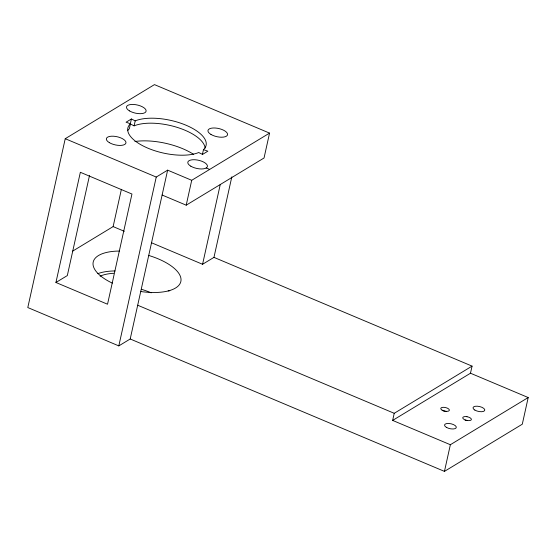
<?xml version="1.0" encoding="UTF-8"?>
<svg xmlns="http://www.w3.org/2000/svg" width="556" height="556" viewBox="0 0 556 556"><rect width="100%" height="100%" fill="white"/><g stroke="black" fill="none" stroke-linecap="round" stroke-linejoin="round"><path stroke-width="0.83" d="M65.233 138.708L27.8 307.551L118.817 345.895L130.208 338.993L167.634 170.15L191.716 180.297L269.556 133.106L154.464 84.616L65.233 138.708L156.243 177.051L167.634 170.15M55.927 282.483L80.356 172.29L131.96 194.03L107.53 304.222L55.927 282.483L67.318 275.574L89.495 175.55M131.404 118.984L126.073 122.209L130.458 123.766A40.074 16.75 12.5 0 0 147.979 148.209A40.074 16.75 12.5 0 0 198.714 152.525L202.53 154.422L207.861 151.19L203.475 149.64A40.074 16.75 12.5 0 0 185.954 125.19A40.074 16.75 12.5 0 0 135.212 120.881L131.404 118.984L130.299 123.96L134.114 125.858A40.074 16.75 12.5 0 1 177.281 127.407A40.074 16.75 12.5 0 1 205.122 148.111M130.458 123.766L129.353 128.742A40.074 16.75 12.5 0 0 127.817 130.5M134.114 125.858L135.212 120.881M72.516 251.215L113.125 226.598L121.396 189.297M118.817 345.895L156.243 177.051M162.123 195.031L186.204 205.178L191.716 180.297M202.37 154.617L203.475 149.64M151.461 242.743L202.572 264.281L220.239 184.599M202.572 264.281L213.963 257.372L231.817 176.85M269.556 133.106L264.044 157.987L186.204 205.178M392.647 420.412L470.487 373.222L528.2 397.54L450.36 444.724L392.647 420.412L394.225 413.303L472.065 366.112L213.963 257.372M130.208 338.993L444.452 471.384L450.36 444.724M470.487 373.222L472.065 366.112M528.2 397.54L522.293 424.2L444.452 471.384M168.19 290.892L169.788 290.739M206.22 167.968L209.661 169.42M113.125 226.598L124.308 231.303M137.693 305.223L394.225 413.303M134.899 141.509A44.883 18.758 12.5 0 1 193.578 154.339M465.094 420.141A4.406 1.842 12.5 0 1 467.332 420.524M443.076 410.863A4.406 1.842 12.5 0 1 446.364 411.621M148.89 255.51A44.883 18.758 12.5 0 1 180.846 281.482A44.883 18.758 12.5 0 1 140.953 291.546M112.34 283.136A44.883 18.758 12.5 0 1 93.199 262.071A44.883 18.758 12.5 0 1 119.415 251.048M100.143 276.172A40.074 16.75 12.5 0 1 113.73 273.281M97.835 273.649A44.883 18.758 12.5 0 1 115.002 270.953M141.405 289.28A44.883 18.758 12.5 0 1 151.197 292.824M466.998 416.715L465.879 416.583A4.406 1.842 12.5 0 0 462.933 418.376L463.384 418.904A4.406 1.842 12.5 0 0 470.869 420.204A4.406 1.842 12.5 0 0 466.998 416.715M190.812 166.188A10.022 4.184 12.5 0 0 207.159 167.099A10.022 4.184 12.5 0 0 194.892 159.746A10.022 4.184 12.5 0 0 190.812 166.188M210.953 134.434A10.022 4.184 12.5 0 0 227.3 135.351A10.022 4.184 12.5 0 0 215.04 127.998A10.022 4.184 12.5 0 0 210.953 134.434M109.351 142.649A10.022 4.184 12.5 0 0 125.698 143.566A10.022 4.184 12.5 0 0 113.438 136.213A10.022 4.184 12.5 0 0 109.351 142.649M129.499 110.901A10.022 4.184 12.5 0 0 145.846 111.812A10.022 4.184 12.5 0 0 133.586 104.459A10.022 4.184 12.5 0 0 129.499 110.901M442.069 410.14A4.406 1.842 12.5 0 0 449.262 410.543A4.406 1.842 12.5 0 0 443.869 407.312A4.406 1.842 12.5 0 0 442.069 410.14M446.35 427.328A6.012 2.509 12.5 0 0 456.156 427.877A6.012 2.509 12.5 0 0 448.796 423.463A6.012 2.509 12.5 0 0 446.35 427.328M474.824 410.064A6.012 2.509 12.5 0 0 484.637 410.613A6.012 2.509 12.5 0 0 477.277 406.2A6.012 2.509 12.5 0 0 474.824 410.064"/></g></svg>
